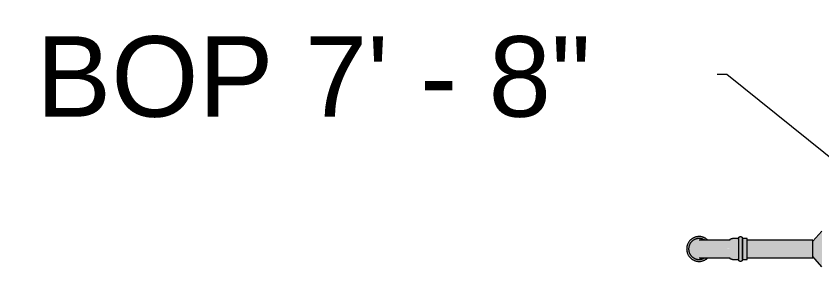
# Model space of a CAD drawing. Header units: inches. Extents: x -3385 to 41, y 7 to 1342.
# Drawn here: x -3069.9 to -3010.8, y 267.4 to 285.8 of the extents above; entities that cross this region are included whole.
import ezdxf

# ---------------------------------------------------------------- set-up
doc = ezdxf.new("R2010")
doc.units = ezdxf.units.IN
doc.header["$MEASUREMENT"] = 0
doc.layers.add('G-ANNO-DIMS', color=111, linetype='Continuous', lineweight=9)
doc.layers.add('P-PIPE', color=3, linetype='Continuous', lineweight=9)
doc.styles.add('Arial', font='arial.ttf', dxfattribs={"height": 5.901198})

# ---------------------------------------------------------------- blocks, each defined once
blk = doc.blocks.new('Victaulic-VicPress316-Elbow 90-45deg Style P568_P571 - Standard-1236836-LOWER PARKING')
at = {"layer": 'P-PIPE'}
for points in [[(-3020.657, 268.743), (-3020.584, 268.743), (-3020.565, 268.79), (-3020.55, 268.919), (-3020.475, 269.111), (-3020.36, 269.285), (-3020.151, 269.423), (-3019.933, 269.49), (-3019.818, 269.509), (-3019.358, 269.4), (-3019.193, 269.4), (-3019.303, 269.496), (-3019.485, 269.592), (-3019.639, 269.602), (-3019.818, 269.652), (-3019.976, 269.637), (-3020.151, 269.592), (-3020.332, 269.496), (-3020.506, 269.334), (-3020.668, 269.071), (-3020.661, 268.865)], [(-3016.709, 268.743), (-3016.636, 268.743), (-3016.636, 269.509), (-3016.689, 269.608), (-3016.782, 269.655), (-3016.881, 269.592), (-3016.927, 269.509), (-3016.927, 268.743), (-3016.782, 268.743)], [(-3020.475, 268.743), (-3020.453, 268.902), (-3020.403, 269.037), (-3020.364, 269.105), (-3020.276, 269.21), (-3020.185, 269.285), (-3020.094, 269.337), (-3019.962, 269.382), (-3019.932, 269.39), (-3019.469, 269.417), (-3019.598, 269.465), (-3019.818, 269.509), (-3020.04, 269.465), (-3020.167, 269.417), (-3020.383, 269.254), (-3020.483, 269.098), (-3020.506, 269.06), (-3020.553, 268.908), (-3020.569, 268.779), (-3020.569, 268.743), (-3020.555, 268.743)], [(-3018.926, 268.743), (-3018.425, 268.743), (-3018.425, 269.4), (-3019.932, 269.39), (-3020.042, 269.361), (-3020.146, 269.312), (-3020.24, 269.246), (-3020.321, 269.165), (-3020.414, 269.013), (-3020.435, 268.968), (-3020.465, 268.857), (-3020.465, 268.743), (-3019.209, 268.743)], [(-3018.425, 268.743), (-3017.594, 268.756), (-3017.568, 268.918), (-3017.577, 269.098), (-3017.573, 269.173), (-3017.591, 269.224), (-3017.564, 269.316), (-3017.579, 269.389), (-3017.597, 269.4), (-3018.425, 269.389), (-3018.425, 268.857)], [(-3017.597, 268.743), (-3017.379, 268.743), (-3017.379, 269.509), (-3017.458, 269.496), (-3017.594, 269.399), (-3017.565, 269.361), (-3017.577, 269.266), (-3017.592, 269.203), (-3017.573, 269.165), (-3017.573, 268.968), (-3017.576, 268.857), (-3017.596, 268.745)], [(-3016.927, 268.743), (-3016.927, 269.509), (-3017.379, 269.496), (-3017.379, 268.743), (-3017.053, 268.743)], [(-3016.298, 268.743), (-3016.298, 269.509), (-3016.636, 269.496), (-3016.636, 268.743)], [(-3019.839, 267.831), (-3019.659, 267.849), (-3019.485, 267.894), (-3019.3, 267.993), (-3019.193, 268.085), (-3019.443, 268.085), (-3019.485, 268.062), (-3019.702, 267.995), (-3019.818, 267.976), (-3020.166, 268.069), (-3020.36, 268.201), (-3020.483, 268.387), (-3020.514, 268.453), (-3020.557, 268.62), (-3020.569, 268.707), (-3020.584, 268.743), (-3020.73, 268.743), (-3020.714, 268.576), (-3020.657, 268.394), (-3020.488, 268.124), (-3020.332, 267.99), (-3020.151, 267.894), (-3019.996, 267.883), (-3019.893, 267.849)], [(-3019.818, 267.976), (-3019.595, 268.021), (-3019.443, 268.085), (-3019.938, 268.097), (-3020.098, 268.151), (-3020.211, 268.219), (-3020.299, 268.298), (-3020.342, 268.349), (-3020.403, 268.448), (-3020.454, 268.586), (-3020.465, 268.629), (-3020.475, 268.743), (-3020.584, 268.743), (-3020.565, 268.696), (-3020.553, 268.577), (-3020.483, 268.387), (-3020.353, 268.196), (-3020.166, 268.069), (-3020.037, 268.02), (-3019.868, 267.99)], [(-3019.73, 268.085), (-3018.425, 268.095), (-3018.425, 268.743), (-3020.475, 268.743), (-3020.465, 268.629), (-3020.435, 268.518), (-3020.342, 268.349), (-3020.321, 268.32), (-3020.24, 268.239), (-3020.146, 268.173), (-3019.989, 268.111), (-3019.932, 268.095), (-3019.733, 268.085)], [(-3018.425, 268.085), (-3017.577, 268.097), (-3017.561, 268.109), (-3017.58, 268.23), (-3017.592, 268.283), (-3017.573, 268.313), (-3017.574, 268.509), (-3017.569, 268.584), (-3017.597, 268.743), (-3018.425, 268.743), (-3018.425, 268.095)], [(-3017.379, 267.976), (-3017.379, 268.743), (-3017.594, 268.73), (-3017.568, 268.568), (-3017.577, 268.387), (-3017.573, 268.313), (-3017.595, 268.273), (-3017.564, 268.151), (-3017.573, 268.1), (-3017.596, 268.085), (-3017.518, 268.024), (-3017.44, 267.988)], [(-3017.379, 267.976), (-3016.927, 267.99), (-3016.927, 268.743), (-3017.379, 268.743), (-3017.379, 267.988)], [(-3016.782, 267.831), (-3016.681, 267.894), (-3016.636, 267.976), (-3016.636, 268.743), (-3016.927, 268.743), (-3016.927, 267.976), (-3016.875, 267.883), (-3016.816, 267.849)], [(-3016.298, 267.976), (-3016.298, 268.743), (-3016.636, 268.743), (-3016.636, 267.976)]]:
    blk.add_hatch(color=256, dxfattribs=at).paths.add_polyline_path(points, flags=0)
for p, q in [((-3017.533, 269.4), (-3018.425, 269.4)), ((-3016.927, 269.509), (-3017.379, 269.509)), ((-3016.927, 269.509), (-3016.927, 268.743)), ((-3016.298, 269.509), (-3016.636, 269.509)), ((-3016.636, 269.509), (-3016.636, 268.743)), ((-3016.298, 268.743), (-3016.298, 269.509)), ((-3016.927, 268.743), (-3016.927, 267.976)), ((-3016.636, 268.743), (-3016.636, 267.976)), ((-3016.298, 267.976), (-3016.298, 268.743)), ((-3018.425, 268.085), (-3017.531, 268.085)), ((-3017.379, 267.976), (-3016.927, 267.976)), ((-3016.636, 267.976), (-3016.298, 267.976))]:
    blk.add_line(p, q, dxfattribs=at)
at = {"layer": 'P-PIPE', "flags": 128}
for points in [[(-3019.186, 269.4), (-3019.209, 269.422), (-3019.236, 269.446), (-3019.265, 269.468), (-3019.295, 269.49), (-3019.325, 269.51), (-3019.356, 269.529), (-3019.388, 269.547), (-3019.42, 269.564), (-3019.453, 269.579), (-3019.487, 269.593), (-3019.521, 269.605), (-3019.556, 269.617), (-3019.591, 269.626), (-3019.627, 269.635), (-3019.663, 269.642), (-3019.699, 269.647), (-3019.735, 269.651), (-3019.771, 269.654), (-3019.808, 269.655), (-3019.844, 269.654), (-3019.881, 269.653), (-3019.917, 269.649), (-3019.953, 269.645), (-3019.989, 269.639), (-3020.025, 269.631), (-3020.06, 269.622), (-3020.095, 269.612), (-3020.13, 269.6), (-3020.164, 269.587), (-3020.197, 269.572), (-3020.23, 269.556), (-3020.262, 269.539), (-3020.294, 269.521), (-3020.324, 269.501), (-3020.354, 269.48), (-3020.383, 269.458), (-3020.411, 269.435), (-3020.439, 269.411), (-3020.465, 269.385), (-3020.49, 269.359), (-3020.514, 269.331), (-3020.537, 269.303), (-3020.559, 269.274), (-3020.58, 269.244), (-3020.599, 269.213), (-3020.617, 269.181), (-3020.634, 269.149), (-3020.65, 269.116), (-3020.664, 269.082), (-3020.677, 269.048), (-3020.688, 269.014), (-3020.699, 268.979), (-3020.707, 268.943), (-3020.715, 268.908), (-3020.72, 268.872), (-3020.725, 268.835), (-3020.728, 268.799), (-3020.729, 268.762), (-3020.73, 268.743)], [(-3016.927, 269.509), (-3016.927, 269.515), (-3016.927, 269.521), (-3016.926, 269.527), (-3016.925, 269.532), (-3016.924, 269.538), (-3016.923, 269.544), (-3016.921, 269.55), (-3016.92, 269.555), (-3016.918, 269.561), (-3016.916, 269.566), (-3016.913, 269.571), (-3016.911, 269.576), (-3016.908, 269.582), (-3016.905, 269.587), (-3016.902, 269.591), (-3016.898, 269.596), (-3016.895, 269.601), (-3016.891, 269.605), (-3016.887, 269.61), (-3016.883, 269.614), (-3016.879, 269.618), (-3016.874, 269.621), (-3016.87, 269.625), (-3016.865, 269.628), (-3016.86, 269.632), (-3016.855, 269.635), (-3016.85, 269.638), (-3016.845, 269.64), (-3016.84, 269.643), (-3016.834, 269.645), (-3016.829, 269.647), (-3016.823, 269.649), (-3016.818, 269.65), (-3016.812, 269.652), (-3016.806, 269.653), (-3016.801, 269.654), (-3016.795, 269.654), (-3016.789, 269.655), (-3016.783, 269.655), (-3016.777, 269.655), (-3016.772, 269.654), (-3016.766, 269.654), (-3016.76, 269.653), (-3016.754, 269.652), (-3016.749, 269.651), (-3016.743, 269.65), (-3016.737, 269.648), (-3016.732, 269.646), (-3016.726, 269.644), (-3016.721, 269.642), (-3016.716, 269.639), (-3016.711, 269.636), (-3016.706, 269.633), (-3016.701, 269.63), (-3016.696, 269.627), (-3016.691, 269.623), (-3016.687, 269.62), (-3016.682, 269.616), (-3016.678, 269.612), (-3016.674, 269.608), (-3016.67, 269.603), (-3016.667, 269.599), (-3016.663, 269.594), (-3016.66, 269.589), (-3016.657, 269.584), (-3016.654, 269.579), (-3016.651, 269.574), (-3016.649, 269.569), (-3016.647, 269.563), (-3016.644, 269.558), (-3016.643, 269.553), (-3016.641, 269.547), (-3016.64, 269.541), (-3016.638, 269.536), (-3016.638, 269.53), (-3016.637, 269.524), (-3016.636, 269.518), (-3016.636, 269.512), (-3016.636, 269.509)], [(-3019.43, 269.404), (-3019.456, 269.419), (-3019.484, 269.433), (-3019.511, 269.446), (-3019.54, 269.457), (-3019.569, 269.468), (-3019.598, 269.477), (-3019.627, 269.485), (-3019.657, 269.492), (-3019.687, 269.498), (-3019.718, 269.503), (-3019.748, 269.506), (-3019.779, 269.508), (-3019.809, 269.509), (-3019.84, 269.509), (-3019.871, 269.507), (-3019.901, 269.505), (-3019.932, 269.501), (-3019.962, 269.496), (-3019.992, 269.489), (-3020.021, 269.482), (-3020.051, 269.473), (-3020.08, 269.463), (-3020.108, 269.452), (-3020.137, 269.44), (-3020.164, 269.426), (-3020.191, 269.412), (-3020.218, 269.397), (-3020.244, 269.38), (-3020.269, 269.363), (-3020.293, 269.344), (-3020.317, 269.324), (-3020.34, 269.304), (-3020.362, 269.283), (-3020.383, 269.261), (-3020.403, 269.238), (-3020.422, 269.214), (-3020.441, 269.189), (-3020.458, 269.164), (-3020.474, 269.138), (-3020.49, 269.111), (-3020.504, 269.084), (-3020.517, 269.056), (-3020.529, 269.028), (-3020.54, 269), (-3020.549, 268.97), (-3020.558, 268.941), (-3020.565, 268.911), (-3020.571, 268.881), (-3020.576, 268.851), (-3020.58, 268.821), (-3020.583, 268.79), (-3020.584, 268.759), (-3020.584, 268.743)], [(-3018.425, 269.4), (-3018.48, 269.4), (-3018.536, 269.4), (-3018.591, 269.4), (-3018.647, 269.4), (-3018.701, 269.4), (-3018.756, 269.4), (-3018.81, 269.4), (-3018.863, 269.4), (-3018.915, 269.4), (-3018.967, 269.4), (-3019.018, 269.4), (-3019.068, 269.4), (-3019.117, 269.4), (-3019.165, 269.4), (-3019.211, 269.4), (-3019.256, 269.4), (-3019.3, 269.4), (-3019.343, 269.4), (-3019.384, 269.4), (-3019.424, 269.4), (-3019.462, 269.4), (-3019.498, 269.4), (-3019.533, 269.4), (-3019.566, 269.4), (-3019.597, 269.4), (-3019.626, 269.4), (-3019.653, 269.4), (-3019.678, 269.4), (-3019.702, 269.4), (-3019.723, 269.4), (-3019.742, 269.4), (-3019.759, 269.4), (-3019.774, 269.4), (-3019.787, 269.4), (-3019.797, 269.4), (-3019.806, 269.4), (-3019.812, 269.4), (-3019.816, 269.4), (-3019.817, 269.4), (-3019.818, 269.4)], [(-3017.597, 269.4), (-3017.59, 269.409), (-3017.583, 269.417), (-3017.575, 269.425), (-3017.568, 269.433), (-3017.56, 269.44), (-3017.551, 269.447), (-3017.543, 269.454), (-3017.534, 269.461), (-3017.525, 269.467), (-3017.516, 269.472), (-3017.506, 269.478), (-3017.496, 269.482), (-3017.487, 269.487), (-3017.476, 269.491), (-3017.466, 269.495), (-3017.456, 269.498), (-3017.445, 269.501), (-3017.435, 269.503), (-3017.424, 269.505), (-3017.413, 269.507), (-3017.402, 269.508), (-3017.391, 269.509), (-3017.381, 269.509), (-3017.379, 269.509)], [(-3016.927, 269.468), (-3016.927, 269.477), (-3016.927, 269.485), (-3016.927, 269.492), (-3016.927, 269.498), (-3016.927, 269.503), (-3016.927, 269.506), (-3016.927, 269.508), (-3016.927, 269.509), (-3016.927, 269.509)], [(-3016.927, 269.509), (-3016.927, 269.509), (-3016.927, 269.507), (-3016.927, 269.504), (-3016.927, 269.5), (-3016.927, 269.494), (-3016.927, 269.487), (-3016.927, 269.479), (-3016.927, 269.47), (-3016.927, 269.46), (-3016.927, 269.449), (-3016.927, 269.436), (-3016.927, 269.423), (-3016.927, 269.408), (-3016.927, 269.392), (-3016.927, 269.375), (-3016.927, 269.358), (-3016.927, 269.339), (-3016.927, 269.319), (-3016.927, 269.298), (-3016.927, 269.277), (-3016.927, 269.254), (-3016.927, 269.231), (-3016.927, 269.207), (-3016.927, 269.182), (-3016.927, 269.157), (-3016.927, 269.131), (-3016.927, 269.104), (-3016.927, 269.077), (-3016.927, 269.049), (-3016.927, 269.021), (-3016.927, 268.992), (-3016.927, 268.963), (-3016.927, 268.933), (-3016.927, 268.903), (-3016.927, 268.873), (-3016.927, 268.843), (-3016.927, 268.812), (-3016.927, 268.782), (-3016.927, 268.751), (-3016.927, 268.743)], [(-3016.636, 268.743), (-3016.636, 268.773), (-3016.636, 268.804), (-3016.636, 268.835), (-3016.636, 268.865), (-3016.636, 268.895), (-3016.636, 268.925), (-3016.636, 268.955), (-3016.636, 268.984), (-3016.636, 269.013), (-3016.636, 269.041), (-3016.636, 269.069), (-3016.636, 269.097), (-3016.636, 269.124), (-3016.636, 269.15), (-3016.636, 269.176), (-3016.636, 269.201), (-3016.636, 269.225), (-3016.636, 269.248), (-3016.636, 269.271), (-3016.636, 269.293), (-3016.636, 269.314), (-3016.636, 269.334), (-3016.636, 269.353), (-3016.636, 269.371), (-3016.636, 269.388), (-3016.636, 269.404), (-3016.636, 269.419), (-3016.636, 269.433), (-3016.636, 269.446), (-3016.636, 269.457), (-3016.636, 269.468), (-3016.636, 269.477), (-3016.636, 269.485), (-3016.636, 269.492), (-3016.636, 269.498), (-3016.636, 269.503), (-3016.636, 269.506), (-3016.636, 269.508), (-3016.636, 269.509), (-3016.636, 269.509)], [(-3016.636, 269.509), (-3016.636, 269.509), (-3016.636, 269.507), (-3016.636, 269.504), (-3016.636, 269.5), (-3016.636, 269.494), (-3016.636, 269.487), (-3016.636, 269.479), (-3016.636, 269.47)], [(-3020.73, 268.743), (-3020.729, 268.706), (-3020.727, 268.67), (-3020.723, 268.634), (-3020.718, 268.598), (-3020.711, 268.562), (-3020.703, 268.526), (-3020.694, 268.491), (-3020.683, 268.456), (-3020.671, 268.422), (-3020.658, 268.388), (-3020.643, 268.354), (-3020.627, 268.322), (-3020.609, 268.29), (-3020.59, 268.258), (-3020.57, 268.228), (-3020.549, 268.198), (-3020.527, 268.169), (-3020.503, 268.141), (-3020.479, 268.115), (-3020.453, 268.089), (-3020.426, 268.064), (-3020.399, 268.04), (-3020.37, 268.017), (-3020.341, 267.996), (-3020.31, 267.975), (-3020.279, 267.956), (-3020.247, 267.938), (-3020.215, 267.922), (-3020.182, 267.907), (-3020.148, 267.893), (-3020.114, 267.88), (-3020.079, 267.869), (-3020.044, 267.859), (-3020.008, 267.851), (-3019.973, 267.844), (-3019.937, 267.839), (-3019.9, 267.835), (-3019.864, 267.832), (-3019.827, 267.831), (-3019.791, 267.831), (-3019.755, 267.833), (-3019.718, 267.836), (-3019.682, 267.841), (-3019.646, 267.847), (-3019.61, 267.855), (-3019.575, 267.864), (-3019.54, 267.874), (-3019.506, 267.886), (-3019.472, 267.899), (-3019.438, 267.914), (-3019.405, 267.929), (-3019.373, 267.947), (-3019.341, 267.965), (-3019.311, 267.985), (-3019.281, 268.005), (-3019.252, 268.028), (-3019.224, 268.051), (-3019.196, 268.075)], [(-3020.584, 268.743), (-3020.583, 268.712), (-3020.582, 268.682), (-3020.579, 268.651), (-3020.574, 268.621), (-3020.569, 268.591), (-3020.562, 268.561), (-3020.554, 268.531), (-3020.545, 268.502), (-3020.535, 268.473), (-3020.524, 268.444), (-3020.511, 268.416), (-3020.497, 268.389), (-3020.483, 268.362), (-3020.467, 268.336), (-3020.45, 268.31), (-3020.432, 268.285), (-3020.414, 268.261), (-3020.394, 268.237), (-3020.373, 268.215), (-3020.352, 268.193), (-3020.329, 268.172), (-3020.306, 268.152), (-3020.282, 268.133), (-3020.257, 268.115), (-3020.232, 268.098), (-3020.206, 268.082), (-3020.179, 268.067), (-3020.152, 268.053), (-3020.124, 268.04), (-3020.095, 268.028), (-3020.067, 268.018), (-3020.037, 268.008), (-3020.008, 268), (-3019.978, 267.993), (-3019.948, 267.987), (-3019.918, 267.983), (-3019.887, 267.979), (-3019.856, 267.977), (-3019.826, 267.976), (-3019.795, 267.977), (-3019.765, 267.978), (-3019.734, 267.981), (-3019.704, 267.985), (-3019.673, 267.99), (-3019.643, 267.996), (-3019.614, 268.004), (-3019.584, 268.013), (-3019.555, 268.023), (-3019.527, 268.034), (-3019.499, 268.046), (-3019.471, 268.059), (-3019.444, 268.074), (-3019.424, 268.085)], [(-3016.927, 268.743), (-3016.927, 268.712), (-3016.927, 268.682), (-3016.927, 268.651), (-3016.927, 268.621), (-3016.927, 268.591), (-3016.927, 268.561), (-3016.927, 268.531), (-3016.927, 268.502), (-3016.927, 268.473), (-3016.927, 268.444), (-3016.927, 268.416), (-3016.927, 268.389), (-3016.927, 268.362), (-3016.927, 268.336), (-3016.927, 268.31), (-3016.927, 268.285), (-3016.927, 268.261), (-3016.927, 268.237), (-3016.927, 268.215), (-3016.927, 268.193), (-3016.927, 268.172), (-3016.927, 268.152), (-3016.927, 268.133), (-3016.927, 268.115), (-3016.927, 268.098), (-3016.927, 268.082), (-3016.927, 268.067), (-3016.927, 268.053), (-3016.927, 268.04), (-3016.927, 268.028), (-3016.927, 268.018), (-3016.927, 268.008), (-3016.927, 268), (-3016.927, 267.993), (-3016.927, 267.987), (-3016.927, 267.983), (-3016.927, 267.979), (-3016.927, 267.977), (-3016.927, 267.976), (-3016.927, 267.976)], [(-3016.636, 267.976), (-3016.636, 267.977), (-3016.636, 267.979), (-3016.636, 267.982), (-3016.636, 267.986), (-3016.636, 267.992), (-3016.636, 267.998), (-3016.636, 268.006), (-3016.636, 268.015), (-3016.636, 268.025), (-3016.636, 268.037), (-3016.636, 268.049), (-3016.636, 268.063), (-3016.636, 268.078), (-3016.636, 268.093), (-3016.636, 268.11), (-3016.636, 268.128), (-3016.636, 268.147), (-3016.636, 268.167), (-3016.636, 268.187), (-3016.636, 268.209), (-3016.636, 268.231), (-3016.636, 268.254), (-3016.636, 268.278), (-3016.636, 268.303), (-3016.636, 268.329), (-3016.636, 268.355), (-3016.636, 268.382), (-3016.636, 268.409), (-3016.636, 268.437), (-3016.636, 268.465), (-3016.636, 268.494), (-3016.636, 268.523), (-3016.636, 268.553), (-3016.636, 268.582), (-3016.636, 268.613), (-3016.636, 268.643), (-3016.636, 268.673), (-3016.636, 268.704), (-3016.636, 268.735), (-3016.636, 268.743)], [(-3019.818, 268.085), (-3019.816, 268.085), (-3019.813, 268.085), (-3019.808, 268.085), (-3019.8, 268.085), (-3019.79, 268.085), (-3019.778, 268.085), (-3019.763, 268.085), (-3019.747, 268.085), (-3019.728, 268.085), (-3019.708, 268.085), (-3019.685, 268.085), (-3019.66, 268.085), (-3019.633, 268.085), (-3019.605, 268.085), (-3019.574, 268.085), (-3019.542, 268.085), (-3019.508, 268.085), (-3019.472, 268.085), (-3019.434, 268.085), (-3019.395, 268.085), (-3019.354, 268.085), (-3019.312, 268.085), (-3019.268, 268.085), (-3019.223, 268.085), (-3019.177, 268.085), (-3019.13, 268.085), (-3019.081, 268.085), (-3019.031, 268.085), (-3018.981, 268.085), (-3018.929, 268.085), (-3018.877, 268.085), (-3018.824, 268.085), (-3018.77, 268.085), (-3018.716, 268.085), (-3018.661, 268.085), (-3018.606, 268.085), (-3018.551, 268.085), (-3018.495, 268.085), (-3018.44, 268.085), (-3018.425, 268.085)], [(-3017.379, 267.976), (-3017.389, 267.977), (-3017.4, 267.977), (-3017.411, 267.978), (-3017.422, 267.98), (-3017.433, 267.982), (-3017.443, 267.984), (-3017.454, 267.987), (-3017.464, 267.99), (-3017.475, 267.994), (-3017.485, 267.998), (-3017.495, 268.002), (-3017.504, 268.007), (-3017.514, 268.012), (-3017.523, 268.018), (-3017.532, 268.024), (-3017.541, 268.03), (-3017.55, 268.037), (-3017.558, 268.044), (-3017.566, 268.051), (-3017.574, 268.059), (-3017.581, 268.067), (-3017.589, 268.075), (-3017.595, 268.084), (-3017.597, 268.085)], [(-3016.927, 267.976), (-3016.927, 267.977), (-3016.927, 267.979), (-3016.927, 267.982), (-3016.927, 267.986), (-3016.927, 267.992), (-3016.927, 267.998), (-3016.927, 268.006), (-3016.927, 268.015)], [(-3016.636, 267.976), (-3016.636, 267.97), (-3016.637, 267.965), (-3016.637, 267.959), (-3016.638, 267.953), (-3016.639, 267.947), (-3016.64, 267.942), (-3016.642, 267.936), (-3016.643, 267.931), (-3016.645, 267.925), (-3016.648, 267.92), (-3016.65, 267.914), (-3016.653, 267.909), (-3016.655, 267.904), (-3016.658, 267.899), (-3016.661, 267.894), (-3016.665, 267.889), (-3016.668, 267.885), (-3016.672, 267.88), (-3016.676, 267.876), (-3016.68, 267.872), (-3016.684, 267.868), (-3016.689, 267.864), (-3016.693, 267.861), (-3016.698, 267.857), (-3016.703, 267.854), (-3016.708, 267.851), (-3016.713, 267.848), (-3016.718, 267.845), (-3016.723, 267.843), (-3016.729, 267.841), (-3016.734, 267.839), (-3016.74, 267.837), (-3016.745, 267.835), (-3016.751, 267.834), (-3016.757, 267.833), (-3016.763, 267.832), (-3016.768, 267.831), (-3016.774, 267.831), (-3016.78, 267.831), (-3016.786, 267.831), (-3016.792, 267.831), (-3016.797, 267.832), (-3016.803, 267.832), (-3016.809, 267.833), (-3016.815, 267.835), (-3016.82, 267.836), (-3016.826, 267.838), (-3016.831, 267.84), (-3016.837, 267.842), (-3016.842, 267.844), (-3016.847, 267.847), (-3016.852, 267.849), (-3016.858, 267.852), (-3016.862, 267.855), (-3016.867, 267.859), (-3016.872, 267.862), (-3016.876, 267.866), (-3016.881, 267.87), (-3016.885, 267.874), (-3016.889, 267.878), (-3016.893, 267.882), (-3016.896, 267.887), (-3016.9, 267.892), (-3016.903, 267.896), (-3016.906, 267.901), (-3016.909, 267.906), (-3016.912, 267.911), (-3016.914, 267.917), (-3016.917, 267.922), (-3016.919, 267.928), (-3016.921, 267.933), (-3016.922, 267.939), (-3016.924, 267.944), (-3016.925, 267.95), (-3016.926, 267.956), (-3016.926, 267.962), (-3016.927, 267.967), (-3016.927, 267.973), (-3016.927, 267.976)], [(-3016.636, 268.018), (-3016.636, 268.008), (-3016.636, 268), (-3016.636, 267.993), (-3016.636, 267.987), (-3016.636, 267.983), (-3016.636, 267.979), (-3016.636, 267.977), (-3016.636, 267.976), (-3016.636, 267.976)]]:
    blk.add_lwpolyline(points, dxfattribs=at)

msp = doc.modelspace()

# ---------------------------------------------------------------- hatches: boundary and pattern name
at = {"layer": 'P-PIPE'}
for points in [[(-3010.81, 267.43), (-3010.81, 270.055), (-3011.466, 269.305), (-3011.46, 268.173), (-3010.833, 267.457)], [(-3011.466, 268.743), (-3011.466, 269.4), (-3016.298, 269.396), (-3016.298, 268.743), (-3013.518, 268.743)], [(-3016.278, 268.085), (-3011.466, 268.087), (-3011.466, 268.743), (-3016.298, 268.743), (-3016.298, 268.085)]]:
    msp.add_hatch(color=256, dxfattribs=at).paths.add_polyline_path(points, flags=0)

# ---------------------------------------------------------------- linework, layer by layer
at = {"layer": 'G-ANNO-DIMS'}
for p, q in [((-3017.793, 281.54), (-3026.565, 281.54)), ((-3007.818, 273.514), (-3017.793, 281.54))]:
    msp.add_line(p, q, dxfattribs=at)
at = {"layer": 'P-PIPE'}
for p, q in [((-3011.466, 269.305), (-3010.81, 270.055)), ((-3011.466, 269.4), (-3016.298, 269.4)), ((-3016.298, 268.085), (-3011.466, 268.085)), ((-3010.81, 267.43), (-3011.466, 268.18))]:
    msp.add_line(p, q, dxfattribs=at)
for major_axis, start_param, end_param in [((0, 0.658), 4.712389, 6.283185), ((0, 0.657), 3.141593, 4.712389)]:
    msp.add_ellipse((-3011.466, 268.743), major_axis=major_axis, ratio=0.000092, start_param=start_param, end_param=end_param, dxfattribs=at)

# ---------------------------------------------------------------- block references
msp.add_blockref('Victaulic-VicPress316-Elbow 90-45deg Style P568_P571 - Standard-1236836-LOWER PARKING', (0, 0), dxfattribs=at)

# ---------------------------------------------------------------- next in the draw order: texts
at = {"layer": 'G-ANNO-DIMS', "insert": (-3068.445, 284.344), "char_height": 5.9012, "width": 48.456, "attachment_point": 1, "line_spacing_factor": 0.938532, "style": 'Arial', "bg_fill": 3, "box_fill_scale": 1.25, "bg_fill_color": 0, "bg_fill_transparency": 0}
msp.add_mtext('BOP 7\' - 8"', dxfattribs=at)

doc.saveas('drawing.dxf')
